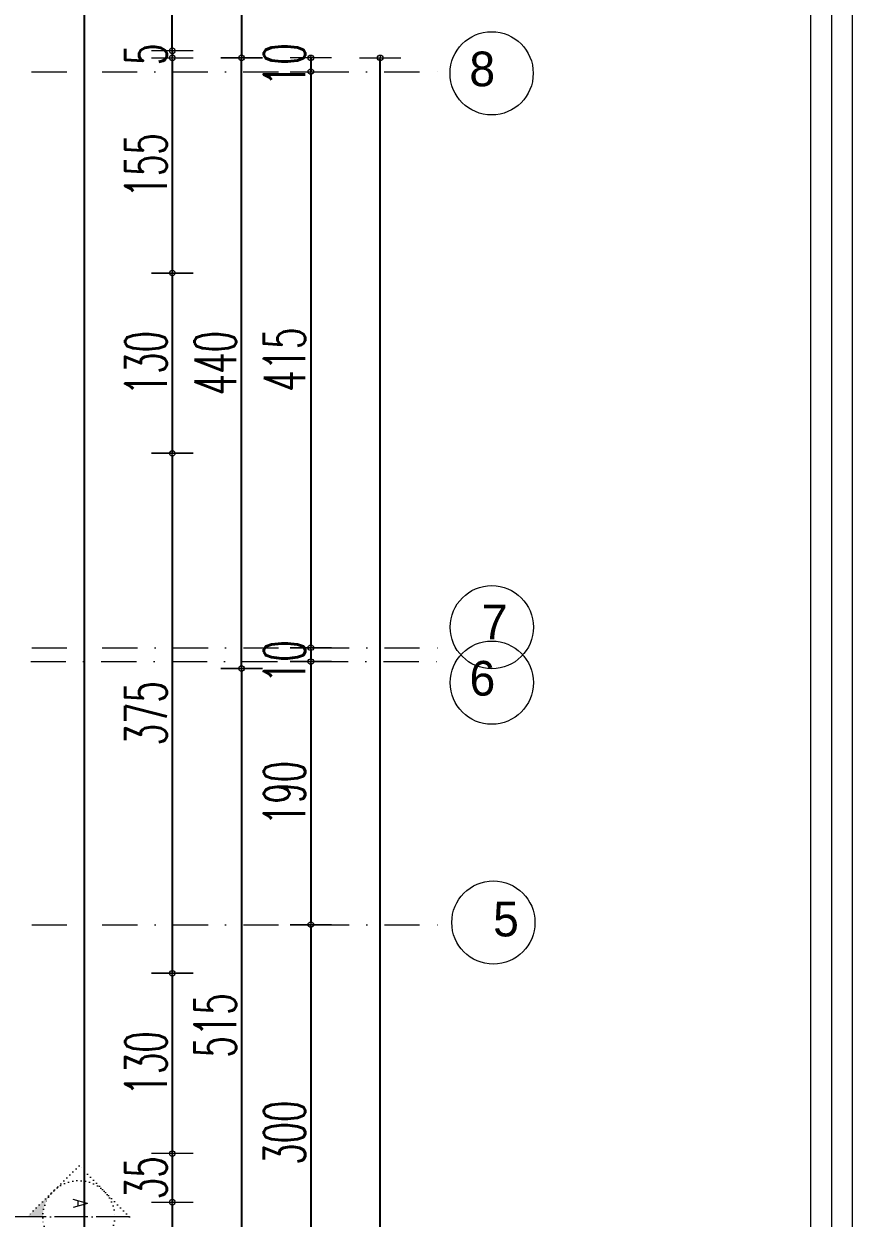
# Model space of a CAD drawing. Header units: millimetres. Extents: x -16104 to 67872, y -88009 to 12107.
# Drawn here: x 16838 to 17435, y -6471 to -5610 of the extents above; entities that cross this region are included whole.
import ezdxf
from ezdxf.enums import TextEntityAlignment as Align

# ---------------------------------------------------------------- set-up
doc = ezdxf.new("R2010")
doc.units = ezdxf.units.MM
for name, pattern in [('ACAD_ISO04W100', [30, 24, -3, 0, -3]), ('ACAD_ISO07W100', [3, 0, -3]), ('DASHDOTX2', [50.8, 25.4, -12.7, 0, -12.7])]:
    doc.linetypes.add(name, pattern=pattern)
doc.layers.get('0').update_dxf_attribs({"color": 241})
for name, color, linetype, lineweight in [('AKS', 1, 'ACAD_ISO07W100', 5), ('akslar', 144, 'Continuous', 20), ('c05', 32, 'Continuous', 13), ('OLCU', 54, 'Continuous', 13)]:
    doc.layers.add(name, color=color, linetype=linetype, lineweight=lineweight)
doc.styles.add('DIM', font='Txttw.shx', dxfattribs={"width": 0.6})
doc.styles.add('DIMENSIONS', font='simplex', dxfattribs={"width": 0.8})
doc.dimstyles.new('50', dxfattribs={"dimscale": 0, "dimtxt": 30, "dimasz": 1, "dimexe": 0, "dimexo": 2, "dimgap": 4, "dimtad": 1, "dimdec": 0, "dimzin": 0, "dimdsep": 46, "dimtxsty": 'DIM', "dimblk1": 'DOT', "dimblk2": 'DOT', "dimsah": 1, "dimcen": 1.5, "dimdle": 3, "dimse1": 1, "dimse2": 1, "dimclrd": 256, "dimclre": 9, "dimclrt": 256, "dimadec": 0, "dimazin": 0, "dimtfac": 0.24, "dimtdec": 0, "dimtix": 1, "dimtmove": 2, "dimatfit": 3, "dimldrblk": 'DOT', "dimfxl": 0, "dimtolj": 1, "dimtzin": 15, "dimarcsym": 0})

# ---------------------------------------------------------------- blocks, each defined once
blk = doc.blocks.new('DOT')
for p, q in [((0, 15), (0, -15)), ((-2, 0), (0, 0)), ((2, 0), (0, 0))]:
    blk.add_line(p, q)
blk.add_circle((0, 0), 2)
blk = doc.blocks.new('*D6179')
at = {"layer": 'Defpoints', "color": 0, "transparency": 16777216}
for p in [(16894.71, -5634.56), (16894.71, -5789.72), (16944.71, -5789.72)]:
    blk.add_point(p, dxfattribs=at)
at = {"layer": 'OLCU', "lineweight": -2, "transparency": 16777216}
blk.add_line((16944.71, -5635.56), (16944.71, -5788.72), dxfattribs=at)
for p, rotation in [((16944.71, -5634.56), 90), ((16944.71, -5789.72), 270)]:
    blk.add_blockref('DOT', p, dxfattribs=dict(at, rotation=rotation))
at = {"layer": 'OLCU', "transparency": 16777216, "insert": (16925.71, -5712.14), "char_height": 30, "attachment_point": 5, "rotation": 90, "style": 'DIM'}
blk.add_mtext('\\A1;155', dxfattribs=at)
blk = doc.blocks.new('*D6180')
at = {"layer": 'Defpoints', "color": 0, "transparency": 16777216}
for p in [(16894.71, -5789.72), (16894.71, -5919.72), (16944.71, -5919.72)]:
    blk.add_point(p, dxfattribs=at)
at = {"layer": 'OLCU', "lineweight": -2, "transparency": 16777216}
blk.add_line((16944.71, -5790.72), (16944.71, -5918.72), dxfattribs=at)
for p, rotation in [((16944.71, -5789.72), 90), ((16944.71, -5919.72), 270)]:
    blk.add_blockref('DOT', p, dxfattribs=dict(at, rotation=rotation))
at = {"layer": 'OLCU', "transparency": 16777216, "insert": (16925.71, -5854.72), "char_height": 30, "attachment_point": 5, "rotation": 90, "style": 'DIM'}
blk.add_mtext('\\A1;130', dxfattribs=at)
blk = doc.blocks.new('*D6181')
at = {"layer": 'Defpoints', "color": 0, "transparency": 16777216}
for p in [(16894.71, -5919.72), (16894.71, -6294.56), (16944.71, -6294.56)]:
    blk.add_point(p, dxfattribs=at)
at = {"layer": 'OLCU', "lineweight": -2, "transparency": 16777216}
blk.add_line((16944.71, -5920.72), (16944.71, -6293.56), dxfattribs=at)
for p, rotation in [((16944.71, -5919.72), 90), ((16944.71, -6294.56), 270)]:
    blk.add_blockref('DOT', p, dxfattribs=dict(at, rotation=rotation))
at = {"layer": 'OLCU', "transparency": 16777216, "insert": (16925.71, -6107.14), "char_height": 30, "attachment_point": 5, "rotation": 90, "style": 'DIM'}
blk.add_mtext('\\A1;375', dxfattribs=at)
blk = doc.blocks.new('*D6182')
at = {"layer": 'Defpoints', "color": 0, "transparency": 16777216}
for p in [(16894.71, -6294.56), (16894.71, -6424.56), (16944.71, -6424.56)]:
    blk.add_point(p, dxfattribs=at)
at = {"layer": 'OLCU', "lineweight": -2, "transparency": 16777216}
blk.add_line((16944.71, -6295.56), (16944.71, -6423.56), dxfattribs=at)
for p, rotation in [((16944.71, -6294.56), 90), ((16944.71, -6424.56), 270)]:
    blk.add_blockref('DOT', p, dxfattribs=dict(at, rotation=rotation))
at = {"layer": 'OLCU', "transparency": 16777216, "insert": (16925.71, -6359.56), "char_height": 30, "attachment_point": 5, "rotation": 90, "style": 'DIM'}
blk.add_mtext('\\A1;130', dxfattribs=at)
blk = doc.blocks.new('*D6183')
at = {"layer": 'Defpoints', "color": 0, "transparency": 16777216}
for p in [(16894.71, -6459.56), (16894.71, -6539.31), (16944.71, -6539.31)]:
    blk.add_point(p, dxfattribs=at)
at = {"layer": 'OLCU', "lineweight": -2, "transparency": 16777216}
blk.add_line((16944.71, -6460.56), (16944.71, -6538.31), dxfattribs=at)
for p, rotation in [((16944.71, -6459.56), 90), ((16944.71, -6539.31), 270)]:
    blk.add_blockref('DOT', p, dxfattribs=dict(at, rotation=rotation))
at = {"layer": 'OLCU', "transparency": 16777216, "insert": (16925.71, -6499.44), "char_height": 30, "attachment_point": 5, "rotation": 90, "style": 'DIM'}
blk.add_mtext('\\A1;80', dxfattribs=at)
blk = doc.blocks.new('*D6192')
at = {"layer": 'Defpoints', "color": 0, "transparency": 16777216}
for p in [(16994.71, -5634.56), (16994.71, -5644.57), (17044.71, -5644.57)]:
    blk.add_point(p, dxfattribs=at)
at = {"layer": 'OLCU', "lineweight": -2, "transparency": 16777216}
for p, q in [((17044.71, -5633.56), (17044.71, -5632.56)), ((17044.71, -5634.56), (17044.71, -5644.57)), ((17044.71, -5645.57), (17044.71, -5646.57))]:
    blk.add_line(p, q, dxfattribs=at)
for p, rotation in [((17044.71, -5634.56), 270), ((17044.71, -5644.57), 90)]:
    blk.add_blockref('DOT', p, dxfattribs=dict(at, rotation=rotation))
at = {"layer": 'OLCU', "transparency": 16777216, "insert": (17025.71, -5639.56), "char_height": 30, "attachment_point": 5, "rotation": 90, "style": 'DIM'}
blk.add_mtext('\\A1;10', dxfattribs=at)
blk = doc.blocks.new('*D6194')
at = {"layer": 'Defpoints', "color": 0, "transparency": 16777216}
for p in [(17059.71, -5634.56), (17094.71, -5634.56), (17059.71, -7444.06)]:
    blk.add_point(p, dxfattribs=at)
at = {"layer": 'OLCU', "lineweight": -2, "transparency": 16777216}
blk.add_line((17094.71, -7443.06), (17094.71, -5635.56), dxfattribs=at)
for p, rotation in [((17094.71, -5634.56), 90), ((17094.71, -7444.06), 270)]:
    blk.add_blockref('DOT', p, dxfattribs=dict(at, rotation=rotation))
at = {"layer": 'OLCU', "transparency": 16777216, "insert": (17075.71, -6539.31), "char_height": 30, "attachment_point": 5, "rotation": 90, "style": 'DIM'}
blk.add_mtext('\\A1;1810', dxfattribs=at)
blk = doc.blocks.new('*D6238')
at = {"layer": 'Defpoints', "color": 0, "transparency": 16777216}
for p in [(16944.71, -6424.56), (16944.71, -6459.56), (16944.71, -6459.56)]:
    blk.add_point(p, dxfattribs=at)
at = {"layer": 'OLCU', "lineweight": -2, "transparency": 16777216}
for p, q in [((16944.71, -6423.56), (16944.71, -6422.56)), ((16944.71, -6424.56), (16944.71, -6459.56)), ((16944.71, -6460.56), (16944.71, -6461.56))]:
    blk.add_line(p, q, dxfattribs=at)
for p, rotation in [((16944.71, -6424.56), 270), ((16944.71, -6459.56), 90)]:
    blk.add_blockref('DOT', p, dxfattribs=dict(at, rotation=rotation))
at = {"layer": 'OLCU', "transparency": 16777216, "insert": (16925.71, -6442.06), "char_height": 30, "attachment_point": 5, "rotation": 90, "style": 'DIM'}
blk.add_mtext('\\A1;35', dxfattribs=at)
blk = doc.blocks.new('*D6239')
at = {"layer": 'Defpoints', "color": 0, "transparency": 16777216}
for p in [(16894.71, -5629.56), (16894.71, -5634.56), (16944.71, -5634.56)]:
    blk.add_point(p, dxfattribs=at)
at = {"layer": 'OLCU', "lineweight": -2, "transparency": 16777216}
for p, q in [((16944.71, -5628.56), (16944.71, -5627.56)), ((16944.71, -5629.56), (16944.71, -5634.56)), ((16944.71, -5635.56), (16944.71, -5636.56))]:
    blk.add_line(p, q, dxfattribs=at)
for p, rotation in [((16944.71, -5629.56), 270), ((16944.71, -5634.56), 90)]:
    blk.add_blockref('DOT', p, dxfattribs=dict(at, rotation=rotation))
at = {"layer": 'OLCU', "transparency": 16777216, "insert": (16925.71, -5632.06), "char_height": 30, "attachment_point": 5, "rotation": 90, "style": 'DIM'}
blk.add_mtext('\\A1;5', dxfattribs=at)
blk = doc.blocks.new('*D6240')
at = {"layer": 'Defpoints', "color": 0, "transparency": 16777216}
for p in [(16894.71, -5549.56), (16944.71, -5549.56), (16894.71, -5629.56)]:
    blk.add_point(p, dxfattribs=at)
at = {"layer": 'OLCU', "lineweight": -2, "transparency": 16777216}
blk.add_line((16944.71, -5628.56), (16944.71, -5550.56), dxfattribs=at)
for p, rotation in [((16944.71, -5549.56), 90), ((16944.71, -5629.56), 270)]:
    blk.add_blockref('DOT', p, dxfattribs=dict(at, rotation=rotation))
at = {"layer": 'OLCU', "transparency": 16777216, "insert": (16925.71, -5589.56), "char_height": 30, "attachment_point": 5, "rotation": 90, "style": 'DIM'}
blk.add_mtext('\\A1;80', dxfattribs=at)
blk = doc.blocks.new('*D6243')
at = {"layer": 'Defpoints', "color": 0, "transparency": 16777216}
for p in [(16896.08, -5484.56), (16894.71, -5634.56), (16994.71, -5634.56)]:
    blk.add_point(p, dxfattribs=at)
at = {"layer": 'OLCU', "lineweight": -2, "transparency": 16777216}
blk.add_line((16994.71, -5485.56), (16994.71, -5633.56), dxfattribs=at)
for p, rotation in [((16994.71, -5484.56), 90), ((16994.71, -5634.56), 270)]:
    blk.add_blockref('DOT', p, dxfattribs=dict(at, rotation=rotation))
at = {"layer": 'OLCU', "transparency": 16777216, "insert": (16975.71, -5559.56), "char_height": 30, "attachment_point": 5, "rotation": 90, "style": 'DIM'}
blk.add_mtext('\\A1;150', dxfattribs=at)
blk = doc.blocks.new('*D6244')
at = {"layer": 'Defpoints', "color": 0, "transparency": 16777216}
for p in [(16894.71, -6074.87), (16894.71, -6589.56), (16994.71, -6589.56)]:
    blk.add_point(p, dxfattribs=at)
at = {"layer": 'OLCU', "lineweight": -2, "transparency": 16777216}
blk.add_line((16994.71, -6075.87), (16994.71, -6588.56), dxfattribs=at)
for p, rotation in [((16994.71, -6074.87), 90), ((16994.71, -6589.56), 270)]:
    blk.add_blockref('DOT', p, dxfattribs=dict(at, rotation=rotation))
at = {"layer": 'OLCU', "transparency": 16777216, "insert": (16975.71, -6332.22), "char_height": 30, "attachment_point": 5, "rotation": 90, "style": 'DIM'}
blk.add_mtext('\\A1;515', dxfattribs=at)
blk = doc.blocks.new('*D6245')
at = {"layer": 'Defpoints', "color": 0, "transparency": 16777216}
for p in [(16994.71, -5634.56), (16994.71, -5634.56), (16994.71, -6074.87)]:
    blk.add_point(p, dxfattribs=at)
at = {"layer": 'OLCU', "lineweight": -2, "transparency": 16777216}
blk.add_line((16994.71, -6073.87), (16994.71, -5635.56), dxfattribs=at)
for p, rotation in [((16994.71, -5634.56), 90), ((16994.71, -6074.87), 270)]:
    blk.add_blockref('DOT', p, dxfattribs=dict(at, rotation=rotation))
at = {"layer": 'OLCU', "transparency": 16777216, "insert": (16975.71, -5854.72), "char_height": 30, "attachment_point": 5, "rotation": 90, "style": 'DIM'}
blk.add_mtext('\\A1;440', dxfattribs=at)
blk = doc.blocks.new('*D6285')
at = {"layer": 'Defpoints', "color": 0, "transparency": 16777216}
for p in [(17044.71, -5644.57), (17044.71, -6059.87), (17044.71, -6059.87)]:
    blk.add_point(p, dxfattribs=at)
at = {"layer": 'OLCU', "lineweight": -2, "transparency": 16777216}
blk.add_line((17044.71, -5645.57), (17044.71, -6058.87), dxfattribs=at)
for p, rotation in [((17044.71, -5644.57), 90), ((17044.71, -6059.87), 270)]:
    blk.add_blockref('DOT', p, dxfattribs=dict(at, rotation=rotation))
at = {"layer": 'OLCU', "transparency": 16777216, "insert": (17025.71, -5852.22), "char_height": 30, "attachment_point": 5, "rotation": 90, "style": 'DIM'}
blk.add_mtext('\\A1;415', dxfattribs=at)
blk = doc.blocks.new('*D6286')
at = {"layer": 'Defpoints', "color": 0, "transparency": 16777216}
for p in [(17044.71, -6059.87), (17044.71, -6069.87), (17044.71, -6069.87)]:
    blk.add_point(p, dxfattribs=at)
at = {"layer": 'OLCU', "lineweight": -2, "transparency": 16777216}
blk.add_line((17044.71, -6060.87), (17044.71, -6068.87), dxfattribs=at)
for p, rotation in [((17044.71, -6059.87), 90), ((17044.71, -6069.87), 270)]:
    blk.add_blockref('DOT', p, dxfattribs=dict(at, rotation=rotation))
at = {"layer": 'OLCU', "transparency": 16777216, "insert": (17025.71, -6069.87), "char_height": 30, "attachment_point": 5, "rotation": 90, "style": 'DIM'}
blk.add_mtext('\\A1;10', dxfattribs=at)
blk = doc.blocks.new('*D6287')
at = {"layer": 'Defpoints', "color": 0, "transparency": 16777216}
for p in [(17044.71, -6069.87), (17044.71, -6259.56), (17044.71, -6259.56)]:
    blk.add_point(p, dxfattribs=at)
at = {"layer": 'OLCU', "lineweight": -2, "transparency": 16777216}
blk.add_line((17044.71, -6070.87), (17044.71, -6258.56), dxfattribs=at)
for p, rotation in [((17044.71, -6069.87), 90), ((17044.71, -6259.56), 270)]:
    blk.add_blockref('DOT', p, dxfattribs=dict(at, rotation=rotation))
at = {"layer": 'OLCU', "transparency": 16777216, "insert": (17025.71, -6164.72), "char_height": 30, "attachment_point": 5, "rotation": 90, "style": 'DIM'}
blk.add_mtext('\\A1;190', dxfattribs=at)
blk = doc.blocks.new('*D6288')
at = {"layer": 'Defpoints', "color": 0, "transparency": 16777216}
for p in [(17044.71, -6259.56), (17044.71, -6559.56), (17044.71, -6559.56)]:
    blk.add_point(p, dxfattribs=at)
at = {"layer": 'OLCU', "lineweight": -2, "transparency": 16777216}
blk.add_line((17044.71, -6260.56), (17044.71, -6558.56), dxfattribs=at)
for p, rotation in [((17044.71, -6259.56), 90), ((17044.71, -6559.56), 270)]:
    blk.add_blockref('DOT', p, dxfattribs=dict(at, rotation=rotation))
at = {"layer": 'OLCU', "transparency": 16777216, "insert": (17025.71, -6409.56), "char_height": 30, "attachment_point": 5, "rotation": 90, "style": 'DIM'}
blk.add_mtext('\\A1;300', dxfattribs=at)
blk = doc.blocks.new('*D6305')
at = {"layer": 'Defpoints', "color": 0, "transparency": 16777216}
for p in [(16881.08, -5484.56), (16881.08, -7594.06), (16881.08, -7594.06)]:
    blk.add_point(p, dxfattribs=at)
at = {"layer": 'OLCU', "lineweight": -2, "transparency": 16777216}
blk.add_line((16881.08, -5485.56), (16881.08, -7593.06), dxfattribs=at)
for p, rotation in [((16881.08, -5484.56), 90), ((16881.08, -7594.06), 270)]:
    blk.add_blockref('DOT', p, dxfattribs=dict(at, rotation=rotation))
at = {"layer": 'OLCU', "transparency": 16777216, "insert": (16862.08, -6539.31), "char_height": 30, "attachment_point": 5, "rotation": 90, "style": 'DIM'}
blk.add_mtext('\\A1;2110', dxfattribs=at)

msp = doc.modelspace()

# ---------------------------------------------------------------- hatches: boundary and pattern name
at = {"layer": 'AKS'}
msp.add_hatch(color=1, dxfattribs=at).paths.add_polyline_path([(16840.55, -6469.7), (16859.02, -6451.5, 0.198912), (16851.29, -6469.78)])
msp.add_hatch(color=1, dxfattribs=at).paths.add_polyline_path([(16840.55, -6469.7), (16859.02, -6451.5, 0.198912), (16851.29, -6469.78)])

# ---------------------------------------------------------------- linework, layer by layer
at = {"layer": 'AKS', "color": 1, "linetype": 'ACAD_ISO07W100'}
for p, q in [((16877.49, -6433.3), (16840.55, -6469.7)), ((16913.89, -6470.24), (16877.49, -6433.3))]:
    msp.add_line(p, q, dxfattribs=at)
at = {"layer": 'AKS', "color": 1, "linetype": 'ACAD_ISO04W100'}
msp.add_line((16913.89, -6470.24), (14305.53, -6470.24), dxfattribs=at)
at = {"layer": 'AKS', "linetype": 'ByBlock'}
for centre in [(17175.14, -5645.74), (17175.26, -6045.06), (17175.26, -6085.06), (17176.39, -6257.99)]:
    msp.add_circle(centre, 30, dxfattribs=at)
at = {"layer": 'AKS', "color": 1, "linetype": 'ACAD_ISO07W100'}
msp.add_circle((16877.22, -6469.97), 25.93, dxfattribs=at)
at = {"layer": 'akslar', "linetype": 'DASHDOTX2'}
for p, q in [((14094.59, -5644.57), (17144.59, -5644.57)), ((14094.71, -6059.87), (17144.71, -6059.87)), ((15519.21, -6069.87), (17144.71, -6069.87)), ((14094.71, -6259.56), (17144.71, -6259.56))]:
    msp.add_line(p, q, dxfattribs=at)
at = {"layer": 'c05'}
for points in [[(17435.25, -8120.02), (17435.25, -8330.26), (13905, -8330.26), (13905, -4952.49), (17435.25, -4952.49), (17435.25, -6808.57)], [(17420.25, -8120.02), (17420.25, -8315.26), (13920, -8315.26), (13920, -4967.49), (17420.25, -4967.49), (17420.25, -6808.57)], [(17405.25, -8120.02), (17405.25, -8300.26), (13935, -8300.26), (13935, -4982.49), (17405.25, -4982.49), (17405.25, -6808.57)]]:
    msp.add_lwpolyline(points, dxfattribs=at)

# ---------------------------------------------------------------- texts
at = {"layer": 'AKS', "color": 1, "style": 'DIMENSIONS', "width": 0.8}
msp.add_text('A', height=10.37, rotation=269.57786, dxfattribs=at).set_placement((16878.33, -6460.58), align=Align.MIDDLE)
at = {"layer": 'AKS', "char_height": 25, "width": 35.6591, "attachment_point": 1}
for s, insert in [('8', (17159.05, -5630.07)), ('7', (17168.02, -6028.72)), ('6', (17159.17, -6069.4)), ('5', (17176.19, -6242.99))]:
    msp.add_mtext(s, dxfattribs=dict(at, insert=insert))

# ---------------------------------------------------------------- dimensions: what is measured, and where the dimension line sits
at = {"layer": 'OLCU'}
for base, p1, p2, text, picture, middle in [((16881.08, -7594.06), (16881.08, -5484.56), (16881.08, -7594.06), '2110', '*D6305', (16862.08, -6539.31)), ((17094.71, -5634.56), (17059.71, -7444.06), (17059.71, -5634.56), '1810', '*D6194', (17075.71, -6539.31)), ((17044.71, -6059.87), (17044.71, -5644.57), (17044.71, -6059.87), '415', '*D6285', (17025.71, -5852.22)), ((17044.71, -6259.56), (17044.71, -6069.87), (17044.71, -6259.56), '190', '*D6287', (17025.71, -6164.72)), ((17044.71, -6559.56), (17044.71, -6259.56), (17044.71, -6559.56), '300', '*D6288', (17025.71, -6409.56))]:
    dim = msp.add_linear_dim(base=base, p1=p1, p2=p2, angle=90, text=text, dimstyle='50', override={"dimscale": 1}, dxfattribs=at)
    dim.commit()
    dim.dimension.update_dxf_attribs({"geometry": picture, "text_midpoint": middle})
for base, p1, p2, picture, middle in [((16994.71, -5634.56), (16896.08, -5484.56), (16894.71, -5634.56), '*D6243', (16975.71, -5559.56)), ((16944.71, -5549.56), (16894.71, -5629.56), (16894.71, -5549.56), '*D6240', (16925.71, -5589.56)), ((16944.71, -5634.56), (16894.71, -5629.56), (16894.71, -5634.56), '*D6239', (16925.71, -5632.06)), ((17044.71, -5644.57), (16994.71, -5634.56), (16994.71, -5644.57), '*D6192', (17025.71, -5639.56)), ((16944.71, -5789.72), (16894.71, -5634.56), (16894.71, -5789.72), '*D6179', (16925.71, -5712.14)), ((16994.71, -5634.56), (16994.71, -6074.87), (16994.71, -5634.56), '*D6245', (16975.71, -5854.72)), ((16944.71, -5919.72), (16894.71, -5789.72), (16894.71, -5919.72), '*D6180', (16925.71, -5854.72)), ((16944.71, -6294.56), (16894.71, -5919.72), (16894.71, -6294.56), '*D6181', (16925.71, -6107.14)), ((16994.71, -6589.56), (16894.71, -6074.87), (16894.71, -6589.56), '*D6244', (16975.71, -6332.22)), ((16944.71, -6424.56), (16894.71, -6294.56), (16894.71, -6424.56), '*D6182', (16925.71, -6359.56)), ((16944.71, -6459.56), (16944.71, -6424.56), (16944.71, -6459.56), '*D6238', (16925.71, -6442.06)), ((16944.71, -6539.31), (16894.71, -6459.56), (16894.71, -6539.31), '*D6183', (16925.71, -6499.44))]:
    dim = msp.add_linear_dim(base=base, p1=p1, p2=p2, angle=90, dimstyle='50', override={"dimscale": 1}, dxfattribs=at)
    dim.commit()
    dim.dimension.update_dxf_attribs({"geometry": picture, "text_midpoint": middle})
dim = msp.add_linear_dim(base=(17044.71, -6069.87), p1=(17044.71, -6059.87), p2=(17044.71, -6069.87), angle=90, text='10', dimstyle='50', override={"dimscale": 1}, dxfattribs=at)
dim.commit()
dim.dimension.update_dxf_attribs({"geometry": '*D6286', "text_midpoint": (17025.71, -6069.87), "dimtype": 160})

doc.saveas('drawing.dxf')
